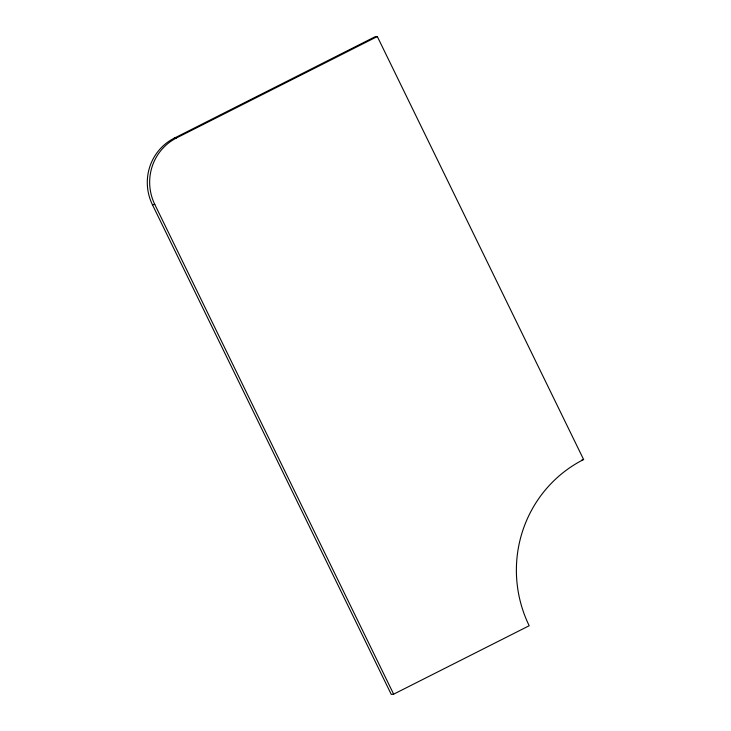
<?xml version="1.0" encoding="UTF-8"?>
<svg xmlns="http://www.w3.org/2000/svg" width="731" height="731" viewBox="0 0 731 731"><rect width="100%" height="100%" fill="white"/><g stroke="black" fill="none" stroke-linecap="round" stroke-linejoin="round"><path stroke-width="1.1" d="M174.179 138.205L374.948 36.824L377.324 36.55L583.621 459.525A124.142 121.483 83.4 0 0 529.189 625.736L393.653 694.176L391.286 694.45L152.413 204.689A49.662 48.593 83.4 0 1 174.179 138.205L176.555 137.931L377.324 36.55M152.413 204.689L154.78 204.415A49.662 48.593 83.4 0 1 176.555 137.931M582.04 459.708L583.621 459.525M154.78 204.415L393.653 694.176"/></g></svg>
